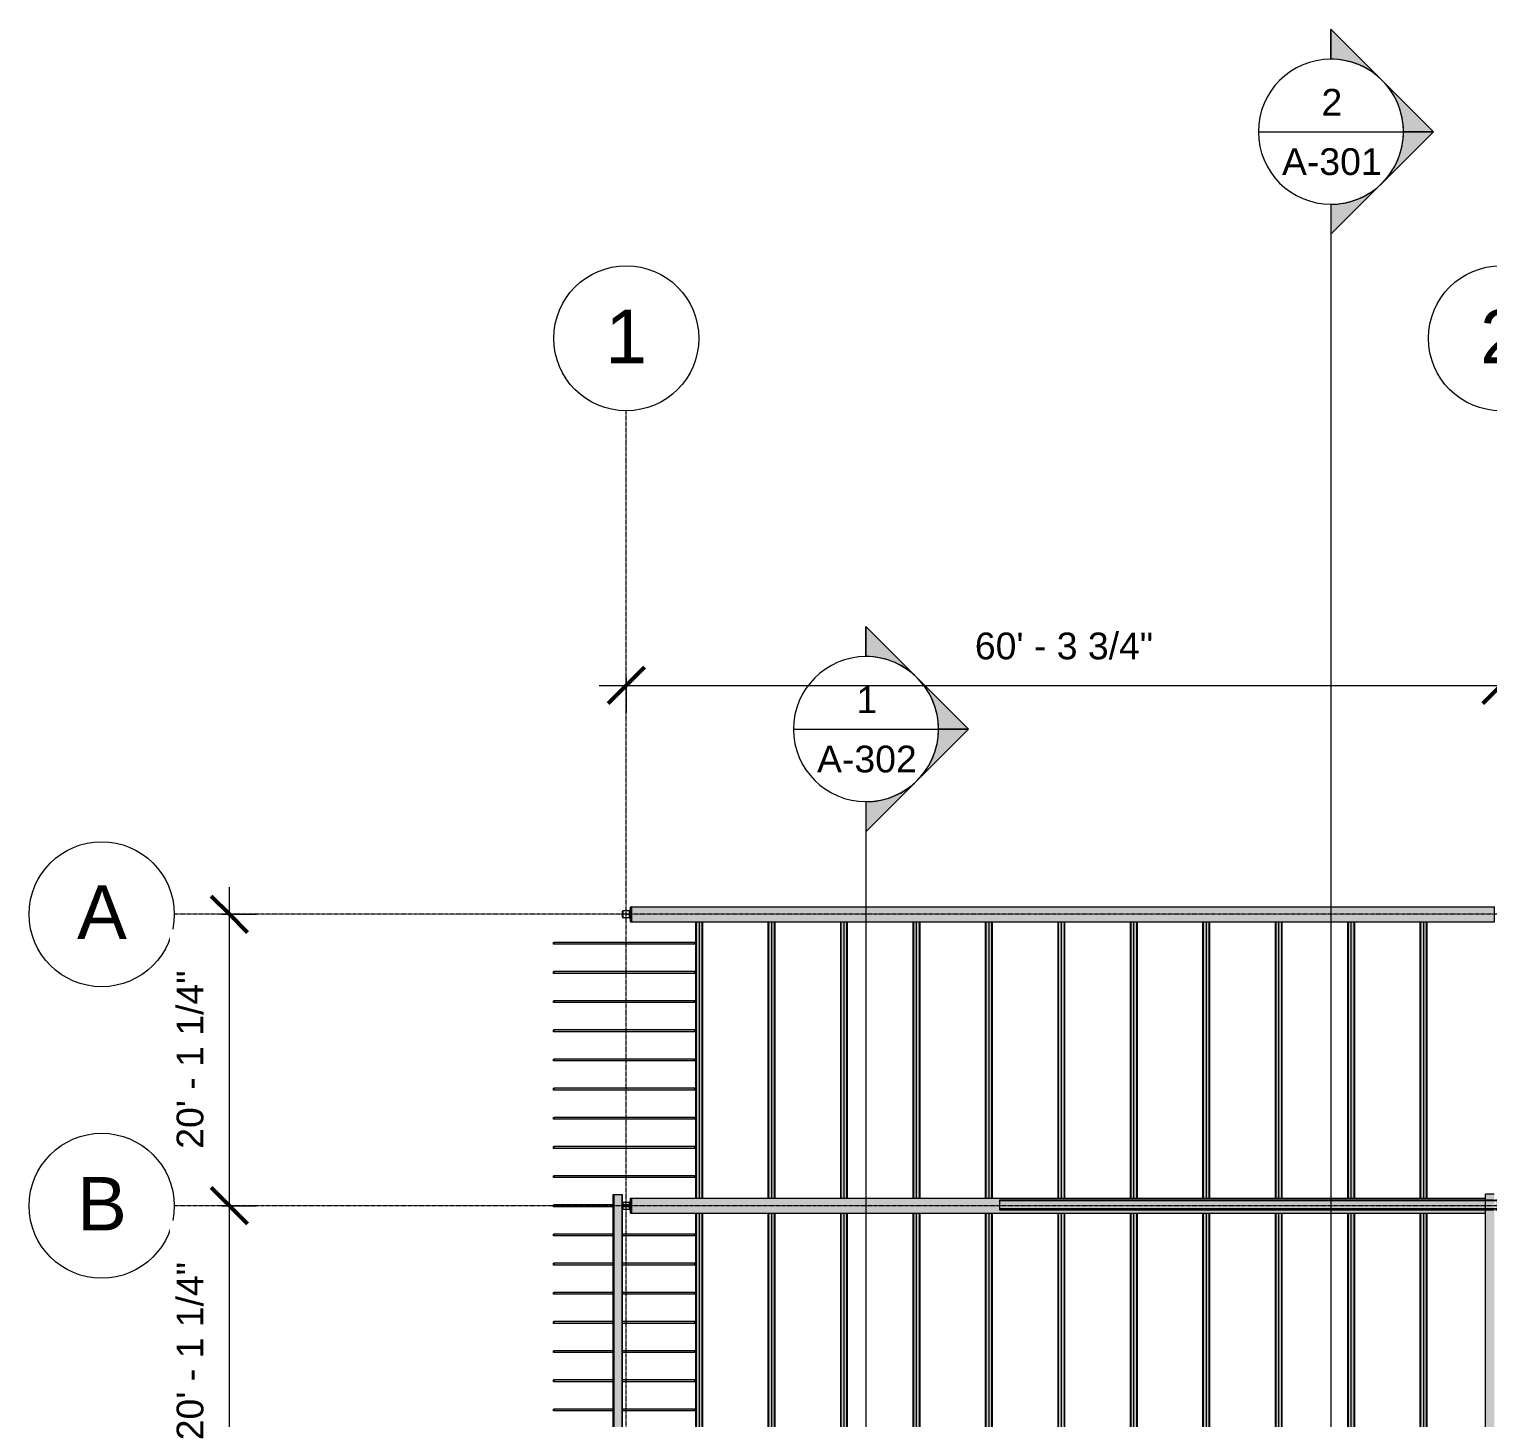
# Model space of a CAD drawing. Header units: inches. Extents: x 20139 to 37433, y -23296 to -20170.
# Drawn here: x 21579 to 22786, y -21319 to -20170 of the extents above; entities that cross this region are included whole.
import ezdxf

# ---------------------------------------------------------------- set-up
doc = ezdxf.new("R2010")
doc.units = ezdxf.units.IN
doc.header["$MEASUREMENT"] = 0
doc.linetypes.add('Grid Line 1_2_', pattern=[0.875, 0.5, -0.125, 0.125, -0.125])
for name, color, linetype, lineweight in [('A-ANNO-DIMS', 211, 'Continuous', 9), ('A-ANNO-DIMS-240', 211, 'Continuous', 9), ('G-ANNO-SYMB', 111, 'Continuous', 9), ('S-BEAM', 12, 'Continuous', 9), ('S-COLS', 52, 'Continuous', 9), ('S-GRID', 1, 'Continuous', 9), ('S-GRID-IDEN', 1, 'Continuous', 9)]:
    doc.layers.add(name, color=color, linetype=linetype, lineweight=lineweight)
doc.styles.add('Arial', font='arial.ttf', dxfattribs={"height": 44.258982})
doc.styles.add('Arial_1', font='arial.ttf', dxfattribs={"height": 22.129491})
doc.dimstyles.new('Linear_-_3_32__Arial', dxfattribs={"dimscale": 12, "dimtxt": 22.5, "dimasz": 2.5, "dimexe": 1.875, "dimexo": 1.25, "dimgap": 1.25, "dimtad": 1, "dimdec": 4, "dimrnd": 0.0625, "dimzin": 1, "dimdsep": 46, "dimlunit": 4, "dimtxsty": 'Arial_1', "dimblk1": 'OBLIQUE', "dimblk2": 'OBLIQUE', "dimsah": 1, "dimcen": 0.09, "dimdle": 1.875, "dimazin": 0, "dimtfac": 1, "dimtdec": 4, "dimtix": 1, "dimtmove": 0, "dimatfit": 3, "dimfxl": 1, "dimtvp": 1, "dimtfill": 1, "dimfrac": 2, "dimtolj": 1, "dimtzin": 0, "dimarcsym": 2})

# ---------------------------------------------------------------- blocks, each defined once
blk = doc.blocks.new('W-Wide Flange - W21X166-V15-Structural Framing')
at = {"layer": 'S-BEAM'}
for points in [[(22076.2, -21142.5), (22077, -21142.5), (22077, -21137.6), (22076.2, -21137.6), (22076.2, -21142.5)], [(22076.2, -21143.4), (22077, -21143.4), (22077, -21142.5), (22076.2, -21142.5), (22076.2, -21143.4)], [(22076.2, -21145.1), (22077, -21145.1), (22077, -21144.2), (22076.2, -21144.2), (22076.2, -21144.8)], [(22076.2, -21150), (22077, -21150), (22077, -21145.1), (22076.2, -21145.1), (22076.2, -21145.8)], [(22077.1, -21150), (22783.5, -21150), (22783.5, -21147.1), (22381.4, -21146.9), (22381.4, -21139.1), (22783.5, -21139.1), (22783.5, -21137.6), (22077.1, -21137.6), (22077.1, -21145.8)]]:
    blk.add_hatch(color=256, dxfattribs=at).paths.add_polyline_path(points, flags=0)
h = blk.add_hatch(color=256, dxfattribs=at)
h.paths.add_polyline_path([(22077, -21150), (22077.1, -21150), (22077, -21145.8)], flags=0)
h.paths.add_polyline_path([(22077, -21144.2), (22077, -21143.4), (22076.2, -21143.4), (22076.2, -21144.2)], flags=0)
for p, q in [((22076.1, -21150), (22076.1, -21137.6)), ((22076.1, -21137.6), (22076.2, -21137.6)), ((22076.2, -21137.6), (22076.2, -21142.5)), ((22076.2, -21137.6), (22077, -21137.6)), ((22076.2, -21143.4), (22077, -21143.4)), ((22077, -21144.2), (22076.2, -21144.2)), ((22076.2, -21145.1), (22076.2, -21150)), ((22077, -21137.6), (22077.1, -21137.6)), ((22077, -21142.5), (22077, -21137.6)), ((22077, -21150), (22077, -21145.1)), ((22077.1, -21137.6), (22077.1, -21150)), ((22077.1, -21137.6), (22783.5, -21137.6)), ((22076.2, -21150), (22076.1, -21150)), ((22076.2, -21150), (22077, -21150)), ((22077.1, -21150), (22077, -21150)), ((22077.1, -21150), (22783.5, -21150))]:
    blk.add_line(p, q, dxfattribs=at)
for centre, start_param, end_param in [((22076.2, -21142.5), 1.570796, 3.141593), ((22076.2, -21145.1), 0, 1.570796), ((22077, -21142.5), 3.141593, 4.712389), ((22077, -21145.1), 4.712389, 6.283185)]:
    blk.add_ellipse(centre, major_axis=(0, 0.89), ratio=0.041631, start_param=start_param, end_param=end_param, dxfattribs=at)
blk = doc.blocks.new('Girt_C - 8_D-803273-Structural Framing')
at = {"layer": 'S-BEAM'}
for points in [[(22061.6, -22786.2), (22062.2, -22786.2), (22062.2, -21134.6), (22061.6, -21134.6), (22061.6, -22782.3)], [(22062.3, -22786.2), (22069, -22786.2), (22069, -21134.6), (22062.3, -21134.6), (22062.3, -22782.3)], [(22069.1, -22786.2), (22069.6, -22786.2), (22069.6, -21134.6), (22069.1, -21134.6), (22069.1, -22782.3)]]:
    blk.add_hatch(color=256, dxfattribs=at).paths.add_polyline_path(points, flags=0)
for p, q in [((22062.2, -21134.6), (22061.6, -21134.6)), ((22061.6, -21134.6), (22061.6, -22786.2)), ((22062.3, -21134.6), (22062.2, -21134.6)), ((22062.2, -21134.6), (22062.2, -22786.2)), ((22069, -21134.6), (22062.3, -21134.6)), ((22062.3, -21134.6), (22062.3, -22786.2)), ((22069.1, -21134.6), (22069, -21134.6)), ((22069, -21134.6), (22069, -22786.2)), ((22069.6, -21134.6), (22069.1, -21134.6)), ((22069.1, -21134.6), (22069.1, -22786.2)), ((22069.6, -21141.3), (22069.6, -21134.6)), ((22069.6, -21382.5), (22069.6, -21146.3))]:
    blk.add_line(p, q, dxfattribs=at)
blk = doc.blocks.new('Girt_C - 8_D-560231-Structural Framing')
at = {"layer": 'S-BEAM'}
h = blk.add_hatch(color=256, dxfattribs=at)
h.paths.add_polyline_path([(22804.3, -21139.6), (22805.3, -21139.6), (22805.3, -21139.1), (22791.5, -21139.1), (22791, -21139.6)], flags=0)
h.paths.add_polyline_path([(22787, -21139.6), (22790.9, -21139.5), (22790.9, -21139.1), (22381.4, -21139.1), (22381.4, -21139.6), (22769.7, -21139.6)], flags=0)
h = blk.add_hatch(color=256, dxfattribs=at)
h.paths.add_polyline_path([(22805.3, -21146.4), (22805.3, -21139.7), (22791.5, -21139.7), (22791.5, -21139.8), (22792, -21139.8), (22792, -21143), (22792.2, -21143.5), (22792.6, -21143.7), (22800.1, -21143.7), (22800.6, -21143.5), (22800.8, -21143), (22800.8, -21139.8), (22801.3, -21139.8), (22801.3, -21146.4), (22804.3, -21146.4)], flags=0)
h.paths.add_polyline_path([(22389.5, -21146.4), (22790.9, -21146.4), (22790.9, -21139.7), (22381.4, -21139.7), (22381.4, -21146.4)], flags=0)
h.paths.add_polyline_path([(22792, -21146.4), (22800.8, -21146.4), (22800.8, -21144.6), (22800.6, -21144.1), (22800.1, -21143.9), (22792.6, -21143.9), (22792.2, -21144.1), (22792, -21144.6), (22792, -21145.8)], flags=0)
h = blk.add_hatch(color=256, dxfattribs=at)
h.paths.add_polyline_path([(22804.3, -21147.1), (22805.3, -21147.1), (22805.3, -21146.5), (22801.3, -21146.5), (22801.3, -21147.1)], flags=0)
h.paths.add_polyline_path([(22791, -21146.5), (22791.5, -21147.1), (22791.5, -21146.5)], flags=0)
h.paths.add_polyline_path([(22790.5, -21147.1), (22790.9, -21147.1), (22791, -21146.5), (22381.4, -21146.5), (22381.4, -21147.1), (22787, -21147.1)], flags=0)
h.paths.add_polyline_path([(22792, -21147.1), (22800.8, -21147.1), (22800.8, -21146.5), (22792, -21146.5)], flags=0)
blk.add_hatch(color=256, dxfattribs=at).paths.add_polyline_path([(22791.5, -21146.5), (22791.5, -21146.4), (22791, -21146.5)], flags=0)
for p, q in [((22381.4, -21139.1), (22381.4, -21139.6)), ((22790.9, -21139.1), (22381.4, -21139.1)), ((22381.4, -21139.6), (22381.4, -21139.7)), ((22805.3, -21139.6), (22381.4, -21139.6)), ((22381.4, -21139.7), (22381.4, -21146.4)), ((22791, -21139.7), (22381.4, -21139.7)), ((22805.3, -21139.7), (22791.1, -21139.7)), ((22805.3, -21139.1), (22791.5, -21139.1)), ((22805.3, -21139.6), (22805.3, -21139.1)), ((22805.3, -21139.7), (22805.3, -21139.6)), ((22805.3, -21146.4), (22805.3, -21139.7)), ((22381.4, -21146.4), (22381.4, -21146.5)), ((22791, -21146.4), (22381.4, -21146.4)), ((22381.4, -21146.5), (22381.4, -21147.1)), ((22791.5, -21146.5), (22381.4, -21146.5)), ((22381.4, -21147.1), (22790.9, -21147.1)), ((22791.5, -21146.4), (22791.1, -21146.4)), ((22800.8, -21146.4), (22792, -21146.4)), ((22800.8, -21146.5), (22792, -21146.5)), ((22792, -21147.1), (22800.8, -21147.1)), ((22805.3, -21146.4), (22801.3, -21146.4)), ((22805.3, -21146.5), (22801.3, -21146.5)), ((22801.3, -21147.1), (22805.3, -21147.1)), ((22805.3, -21146.5), (22805.3, -21146.4)), ((22805.3, -21147.1), (22805.3, -21146.5))]:
    blk.add_line(p, q, dxfattribs=at)
blk = doc.blocks.new('Girt_Z - 8_D-790497-Structural Framing')
at = {"layer": 'S-BEAM'}
h = blk.add_hatch(color=256, dxfattribs=at)
h.paths.add_polyline_path([(22783.6, -22364.1), (22783.7, -22364.1), (22783.6, -22249.1), (22783.5, -22249.1), (22783.6, -22364.1)], flags=0)
h.paths.add_polyline_path([(22783.6, -21389.5), (22783.7, -21389.5), (22783.6, -21147.1), (22783.5, -21147.1), (22783.5, -21389.5)], flags=0)
h.paths.add_polyline_path([(22783.6, -21139.1), (22783.7, -21139.1), (22783.6, -21134.3), (22783.5, -21134.3), (22783.5, -21139.1)], flags=0)
h = blk.add_hatch(color=256, dxfattribs=at)
h.paths.add_polyline_path([(22787, -22364.1), (22790.9, -22364.1), (22790.9, -22249.1), (22783.7, -22249.1), (22783.7, -22364.1)], flags=0)
h.paths.add_polyline_path([(22784.2, -21389.5), (22790.9, -21389.5), (22790.9, -21147.1), (22783.7, -21147.1), (22783.7, -21389.5)], flags=0)
h.paths.add_polyline_path([(22783.7, -21146.4), (22790.9, -21146.4), (22790.9, -21139.7), (22783.7, -21139.7)], flags=0)
h.paths.add_polyline_path([(22783.7, -21139.1), (22790.9, -21139.1), (22790.9, -21134.3), (22783.7, -21134.3), (22783.7, -21136.1)], flags=0)
for p, q in [((22783.5, -21139.1), (22783.5, -21134.3)), ((22783.7, -21134.3), (22783.5, -21134.3)), ((22783.5, -21146.4), (22783.5, -21139.7)), ((22790.9, -21134.3), (22783.7, -21134.3)), ((22783.5, -21389.5), (22783.5, -21147.1))]:
    blk.add_line(p, q, dxfattribs=at)
blk = doc.blocks.new('W-Wide Flange - W21X166-V35-Structural Framing')
at = {"layer": 'S-BEAM'}
h = blk.add_hatch(color=256, dxfattribs=at)
h.paths.add_polyline_path([(22076.1, -20908.8), (22076.2, -20908.8), (22076.1, -20903.7)], flags=0)
h.paths.add_polyline_path([(22077, -20908.8), (22077.1, -20908.8), (22077, -20903.8)], flags=0)
h.paths.add_polyline_path([(22076.2, -20902.9), (22077, -20902.9), (22077, -20902.2), (22076.2, -20902.2)], flags=0)
for points in [[(22076.2, -20901.3), (22077, -20901.3), (22077, -20896.4), (22076.2, -20896.4), (22076.2, -20901.3)], [(22076.2, -20902.2), (22077, -20902.1), (22077, -20901.3), (22076.2, -20901.3), (22076.2, -20902.1)], [(22076.2, -20908.8), (22077, -20908.8), (22077, -20903.8), (22076.2, -20903.8)], [(22791, -20908.8), (22791, -20896.4), (22077.1, -20896.4), (22077.1, -20908.8), (22769.7, -20908.8)]]:
    blk.add_hatch(color=256, dxfattribs=at).paths.add_polyline_path(points, flags=0)
h = blk.add_hatch(color=256, dxfattribs=at)
h.paths.add_polyline_path([(22077, -20903.4), (22077, -20902.9), (22076.2, -20903), (22076.2, -20903.4)], flags=0)
h.paths.add_polyline_path([(22076.2, -20903.8), (22077, -20903.8), (22077, -20903.4), (22076.2, -20903.4), (22076.2, -20903.7)], flags=0)
for p, q in [((22076.1, -20908.8), (22076.1, -20896.4)), ((22076.1, -20896.4), (22076.2, -20896.4)), ((22076.2, -20896.4), (22076.2, -20901.3)), ((22076.2, -20896.4), (22077, -20896.4)), ((22076.2, -20902.2), (22077, -20902.2)), ((22077, -20902.9), (22076.2, -20902.9)), ((22076.2, -20903.8), (22076.2, -20908.8)), ((22077, -20896.4), (22077.1, -20896.4)), ((22077, -20901.3), (22077, -20896.4)), ((22077, -20908.8), (22077, -20903.8)), ((22077.1, -20896.4), (22077.1, -20908.8)), ((22077.1, -20896.4), (22791, -20896.4)), ((22791, -20908.8), (22791, -20896.4)), ((22076.2, -20908.8), (22076.1, -20908.8)), ((22076.2, -20908.8), (22077, -20908.8)), ((22077.1, -20908.8), (22077, -20908.8)), ((22077.1, -20908.8), (22791, -20908.8))]:
    blk.add_line(p, q, dxfattribs=at)
for centre, start_param, end_param in [((22076.2, -20901.3), 1.570796, 3.141593), ((22076.2, -20903.8), 0, 1.570796), ((22077, -20901.3), 3.141593, 4.712389), ((22077, -20903.8), 4.974188, 6.283185), ((22077, -20903.8), 4.712389, 4.874562)]:
    blk.add_ellipse(centre, major_axis=(0, 0.89), ratio=0.041631, start_param=start_param, end_param=end_param, dxfattribs=at)
blk = doc.blocks.new('Dimension Lumber - 2x8-834901-Structural Framing')
at = {"layer": 'S-BEAM'}
blk.add_hatch(color=256, dxfattribs=at).paths.add_polyline_path([(22012.6, -22519.7), (22012.6, -22518.2), (22012.3, -22518.2), (22012.3, -22519.7)], flags=0)
h = blk.add_hatch(color=256, dxfattribs=at)
h.paths.add_polyline_path([(22078.5, -22519.7), (22129.5, -22519.7), (22129.5, -22518.2), (22069.6, -22518.2), (22069.6, -22519.7)], flags=0)
h.paths.add_polyline_path([(22012.6, -22519.7), (22061.6, -22519.7), (22061.6, -22518.2), (22012.6, -22518.2)], flags=0)
for p, q in [((22012.3, -22519.7), (22012.3, -22518.2)), ((22012.3, -22518.2), (22012.6, -22518.2)), ((22012.6, -22519.7), (22012.3, -22519.7)), ((22012.6, -22518.2), (22012.6, -22519.7)), ((22061.6, -22518.2), (22012.6, -22518.2)), ((22061.6, -22519.7), (22012.6, -22519.7)), ((22129.5, -22518.2), (22069.6, -22518.2)), ((22129.5, -22519.7), (22069.6, -22519.7)), ((22129.5, -22519.7), (22129.5, -22518.2))]:
    blk.add_line(p, q, dxfattribs=at)
blk = doc.blocks.new('Dimension Lumber - 2x8-V34-Structural Framing')
at = {"layer": 'S-BEAM'}
blk.add_hatch(color=256, dxfattribs=at).paths.add_polyline_path([(22012.6, -22350.8), (22012.6, -22349.3), (22012.3, -22349.3), (22012.3, -22350.8)], flags=0)
h = blk.add_hatch(color=256, dxfattribs=at)
h.paths.add_polyline_path([(22069.9, -22350.8), (22075.4, -22350.8), (22075.4, -22349.3), (22069.9, -22349.3), (22069.9, -22350.7)], flags=0)
h.paths.add_polyline_path([(22012.6, -22350.8), (22061.6, -22350.8), (22061.6, -22349.3), (22012.6, -22349.3)], flags=0)
h.paths.add_polyline_path([(22076.1, -22350.8), (22076.1, -22349.3), (22075.6, -22349.3), (22075.6, -22350.8)], flags=0)
for p, q in [((22012.3, -22350.8), (22012.3, -22349.3)), ((22012.3, -22349.3), (22012.6, -22349.3)), ((22012.6, -22350.8), (22012.3, -22350.8)), ((22012.6, -22349.3), (22012.6, -22350.8)), ((22061.6, -22349.3), (22012.6, -22349.3)), ((22061.6, -22350.8), (22012.6, -22350.8)), ((22075.4, -22349.3), (22069.9, -22349.3)), ((22075.4, -22350.8), (22069.9, -22350.8)), ((22076.1, -22349.3), (22075.6, -22349.3)), ((22076.1, -22350.8), (22075.6, -22350.8))]:
    blk.add_line(p, q, dxfattribs=at)
blk = doc.blocks.new('Dimension Lumber - 2x8-V36-Structural Framing')
at = {"layer": 'S-BEAM'}
for points in [[(22012.6, -21120.4), (22012.6, -21118.9), (22012.3, -21118.9), (22012.3, -21120.4)], [(22012.6, -21120.4), (22129.5, -21120.4), (22129.5, -21118.9), (22012.6, -21118.9)]]:
    blk.add_hatch(color=256, dxfattribs=at).paths.add_polyline_path(points, flags=0)
for p, q in [((22012.3, -21120.4), (22012.3, -21118.9)), ((22012.3, -21118.9), (22012.6, -21118.9)), ((22012.6, -21120.4), (22012.3, -21120.4)), ((22012.6, -21118.9), (22012.6, -21120.4)), ((22129.5, -21118.9), (22012.6, -21118.9)), ((22129.5, -21120.4), (22012.6, -21120.4)), ((22129.5, -21120.4), (22129.5, -21118.9))]:
    blk.add_line(p, q, dxfattribs=at)
blk = doc.blocks.new('Girt_Z - 8_D-834020-Structural Framing')
at = {"layer": 'S-BEAM'}
h = blk.add_hatch(color=256, dxfattribs=at)
h.paths.add_polyline_path([(22729.4, -22778.1), (22729.9, -22778.1), (22729.9, -22549.3), (22729.4, -22549.3), (22729.4, -22762.9)], flags=0)
h.paths.add_polyline_path([(22729.4, -22536.9), (22729.9, -22536.9), (22729.9, -22356.3), (22729.4, -22356.3), (22729.4, -22491.8)], flags=0)
h.paths.add_polyline_path([(22729.9, -22343.9), (22729.9, -22114.6), (22729.4, -22114.6), (22729.4, -22343.9)], flags=0)
h.paths.add_polyline_path([(22729.9, -22102.2), (22729.9, -21873.8), (22729.4, -21873.8), (22729.4, -22102.2)], flags=0)
h.paths.add_polyline_path([(22729.4, -21861.4), (22729.9, -21861.4), (22729.9, -21632.5), (22729.4, -21632.5), (22729.4, -21794.6)], flags=0)
h.paths.add_polyline_path([(22729.4, -21620.1), (22729.9, -21620.1), (22729.9, -21391.3), (22729.4, -21391.3), (22729.4, -21562.1)], flags=0)
h.paths.add_polyline_path([(22729.4, -21378.9), (22729.9, -21378.9), (22729.9, -21150), (22729.4, -21150), (22729.4, -21329.7)], flags=0)
h.paths.add_polyline_path([(22729.4, -21137.6), (22729.9, -21137.6), (22729.9, -20908.8), (22729.4, -20908.8), (22729.4, -21136.1)], flags=0)
h = blk.add_hatch(color=256, dxfattribs=at)
h.paths.add_polyline_path([(22729.9, -22778.1), (22732.3, -22778.1), (22732.3, -22549.3), (22729.9, -22549.3), (22729.9, -22762.9)], flags=0)
h.paths.add_polyline_path([(22729.9, -22536.9), (22732.3, -22536.9), (22732.3, -22356.3), (22729.9, -22356.3), (22729.9, -22491.8)], flags=0)
h.paths.add_polyline_path([(22732.3, -22343.9), (22732.3, -22114.6), (22729.9, -22114.6), (22729.9, -22343.9)], flags=0)
h.paths.add_polyline_path([(22732.3, -22102.2), (22732.3, -21873.8), (22729.9, -21873.8), (22729.9, -22102.2)], flags=0)
h.paths.add_polyline_path([(22729.9, -21861.4), (22732.3, -21861.4), (22732.3, -21632.5), (22729.9, -21632.5), (22729.9, -21794.6)], flags=0)
h.paths.add_polyline_path([(22729.9, -21620.1), (22732.3, -21620.1), (22732.3, -21391.3), (22729.9, -21391.3), (22729.9, -21562.1)], flags=0)
h.paths.add_polyline_path([(22729.9, -21378.9), (22732.3, -21378.9), (22732.3, -21150), (22729.9, -21150), (22729.9, -21329.7)], flags=0)
h.paths.add_polyline_path([(22729.9, -21137.6), (22732.3, -21137.6), (22732.3, -20908.8), (22729.9, -20908.8), (22729.9, -21136.1)], flags=0)
h = blk.add_hatch(color=256, dxfattribs=at)
h.paths.add_polyline_path([(22732.3, -22778.1), (22732.5, -22778.1), (22732.4, -22549.3), (22732.3, -22549.3), (22732.3, -22762.9)], flags=0)
h.paths.add_polyline_path([(22732.5, -22536.9), (22732.5, -22536.9), (22732.4, -22356.3), (22732.3, -22356.3), (22732.4, -22536.9)], flags=0)
h.paths.add_polyline_path([(22732.4, -22343.9), (22732.5, -22343.9), (22732.4, -22114.6), (22732.3, -22114.6), (22732.4, -22343.9)], flags=0)
h.paths.add_polyline_path([(22732.3, -22102.2), (22732.5, -22102.2), (22732.4, -21873.8), (22732.3, -21873.8), (22732.3, -21949.5)], flags=0)
h.paths.add_polyline_path([(22732.4, -21861.4), (22732.5, -21861.4), (22732.4, -21632.5), (22732.3, -21632.5), (22732.4, -21861.4)], flags=0)
h.paths.add_polyline_path([(22732.4, -21620.1), (22732.5, -21620.1), (22732.4, -21391.3), (22732.3, -21391.3), (22732.4, -21620.1)], flags=0)
h.paths.add_polyline_path([(22732.5, -21378.9), (22732.5, -21378.9), (22732.4, -21150), (22732.3, -21150), (22732.4, -21378.9)], flags=0)
h.paths.add_polyline_path([(22732.3, -21137.6), (22732.5, -21137.6), (22732.4, -20908.8), (22732.3, -20908.8), (22732.3, -21136.1)], flags=0)
h = blk.add_hatch(color=256, dxfattribs=at)
h.paths.add_polyline_path([(22734.6, -22778.1), (22734.6, -22549.3), (22732.5, -22549.3), (22732.5, -22778.1)], flags=0)
h.paths.add_polyline_path([(22734.6, -22536.9), (22734.6, -22356.3), (22732.5, -22356.3), (22732.5, -22536.9)], flags=0)
h.paths.add_polyline_path([(22732.5, -22343.9), (22734.6, -22343.9), (22734.6, -22114.6), (22732.5, -22114.6), (22732.5, -22336.8)], flags=0)
h.paths.add_polyline_path([(22732.5, -22102.2), (22734.6, -22102.2), (22734.6, -21873.8), (22732.5, -21873.8), (22732.5, -21949.5)], flags=0)
h.paths.add_polyline_path([(22734.6, -21861.4), (22734.6, -21632.5), (22732.5, -21632.5), (22732.5, -21861.4)], flags=0)
h.paths.add_polyline_path([(22734.6, -21620.1), (22734.6, -21391.3), (22732.5, -21391.3), (22732.5, -21620.1)], flags=0)
h.paths.add_polyline_path([(22734.6, -21378.9), (22734.6, -21150), (22732.5, -21150), (22732.5, -21378.9)], flags=0)
h.paths.add_polyline_path([(22734.6, -21137.6), (22734.6, -20908.8), (22732.5, -20908.8), (22732.5, -21137.6)], flags=0)
h = blk.add_hatch(color=256, dxfattribs=at)
h.paths.add_polyline_path([(22734.6, -22778.1), (22735, -22778.1), (22735, -22549.3), (22734.6, -22549.3), (22734.6, -22762.9)], flags=0)
h.paths.add_polyline_path([(22734.6, -22536.9), (22735, -22536.9), (22735, -22356.3), (22734.6, -22356.3), (22734.6, -22491.8)], flags=0)
h.paths.add_polyline_path([(22735, -22343.9), (22735, -22114.6), (22734.6, -22114.6), (22734.6, -22343.9)], flags=0)
h.paths.add_polyline_path([(22735, -22102.2), (22735, -21873.8), (22734.6, -21873.8), (22734.6, -22102.2)], flags=0)
h.paths.add_polyline_path([(22734.6, -21861.4), (22735, -21861.4), (22735, -21632.5), (22734.6, -21632.5), (22734.6, -21794.6)], flags=0)
h.paths.add_polyline_path([(22734.6, -21620.1), (22735, -21620.1), (22735, -21391.3), (22734.6, -21391.3), (22734.6, -21562.1)], flags=0)
h.paths.add_polyline_path([(22734.6, -21378.9), (22735, -21378.9), (22735, -21150), (22734.6, -21150), (22734.6, -21329.7)], flags=0)
h.paths.add_polyline_path([(22734.6, -21137.6), (22735, -21137.6), (22735, -20908.8), (22734.6, -20908.8), (22734.6, -21136.1)], flags=0)
h = blk.add_hatch(color=256, dxfattribs=at)
h.paths.add_polyline_path([(22735, -22778.1), (22735.1, -22778.1), (22735, -22762.9)], flags=0)
h.paths.add_polyline_path([(22735, -22536.9), (22735.1, -22536.9), (22735, -22491.8)], flags=0)
h.paths.add_polyline_path([(22735, -21861.4), (22735.1, -21861.4), (22735, -21794.6)], flags=0)
h.paths.add_polyline_path([(22735, -21620.1), (22735.1, -21620.1), (22735, -21562.1)], flags=0)
h.paths.add_polyline_path([(22735, -21378.9), (22735.1, -21378.9), (22735, -21329.7)], flags=0)
h.paths.add_polyline_path([(22735, -21137.6), (22735.1, -21137.6), (22735, -21136.1)], flags=0)
for p, q in [((22729.4, -20908.8), (22729.4, -21137.6)), ((22729.9, -20908.8), (22729.9, -21137.6)), ((22732.5, -21137.6), (22732.5, -20908.8)), ((22734.6, -20908.8), (22734.6, -21137.6)), ((22735, -20908.8), (22735, -21137.6)), ((22735.1, -20908.8), (22735.1, -21137.6)), ((22729.4, -21150), (22729.4, -21378.9)), ((22729.9, -21150), (22729.9, -21378.9)), ((22732.5, -21378.9), (22732.5, -21150)), ((22734.6, -21150), (22734.6, -21378.9)), ((22735, -21150), (22735, -21378.9)), ((22735.1, -21150), (22735.1, -21378.9))]:
    blk.add_line(p, q, dxfattribs=at)
blk = doc.blocks.new('Girt_Z - 8_D-834902-Structural Framing')
at = {"layer": 'S-BEAM'}
h = blk.add_hatch(color=256, dxfattribs=at)
h.paths.add_polyline_path([(22130, -22536.9), (22130.5, -22536.9), (22130.5, -22356.3), (22130, -22356.3), (22130, -22530.5)], flags=0)
h.paths.add_polyline_path([(22130.5, -22343.9), (22130.5, -22114.6), (22130, -22114.6), (22130, -22343.9), (22130.3, -22343.9)], flags=0)
h.paths.add_polyline_path([(22130.5, -22102.2), (22130.5, -21873.8), (22130, -21873.8), (22130, -22102.2)], flags=0)
h.paths.add_polyline_path([(22130, -21861.4), (22130.5, -21861.4), (22130.5, -21632.5), (22130, -21632.5), (22130, -21833.3)], flags=0)
h.paths.add_polyline_path([(22130, -21620.1), (22130.5, -21620.1), (22130.5, -21391.3), (22130, -21391.3), (22130, -21562.1)], flags=0)
h.paths.add_polyline_path([(22130.5, -21378.9), (22130.5, -21150), (22130, -21150), (22130, -21378.9)], flags=0)
h.paths.add_polyline_path([(22130, -21137.6), (22130.5, -21137.6), (22130.5, -20908.8), (22130, -20908.8), (22130, -21097.3)], flags=0)
h = blk.add_hatch(color=256, dxfattribs=at)
h.paths.add_polyline_path([(22130.5, -22536.9), (22132.8, -22536.9), (22132.8, -22356.3), (22130.5, -22356.3), (22130.5, -22530.5)], flags=0)
h.paths.add_polyline_path([(22130.5, -22343.9), (22132.8, -22343.9), (22132.8, -22114.6), (22130.5, -22114.6), (22130.5, -22336.8)], flags=0)
h.paths.add_polyline_path([(22132.8, -22102.2), (22132.8, -21873.8), (22130.5, -21873.8), (22130.5, -22102.2)], flags=0)
h.paths.add_polyline_path([(22130.5, -21861.4), (22132.8, -21861.4), (22132.8, -21632.5), (22130.5, -21632.5), (22130.5, -21833.3)], flags=0)
h.paths.add_polyline_path([(22130.5, -21620.1), (22132.8, -21620.1), (22132.8, -21391.3), (22130.5, -21391.3), (22130.5, -21562.1)], flags=0)
h.paths.add_polyline_path([(22132.8, -21378.9), (22132.8, -21150), (22130.5, -21150), (22130.5, -21378.9)], flags=0)
h.paths.add_polyline_path([(22130.5, -21137.6), (22132.8, -21137.6), (22132.8, -20908.8), (22130.5, -20908.8), (22130.5, -21097.3)], flags=0)
h = blk.add_hatch(color=256, dxfattribs=at)
h.paths.add_polyline_path([(22132.8, -22536.9), (22133, -22536.9), (22132.9, -22356.3), (22132.8, -22356.3), (22132.8, -22530.5)], flags=0)
h.paths.add_polyline_path([(22132.8, -22343.9), (22133, -22343.9), (22132.9, -22114.6), (22132.8, -22114.6), (22132.8, -22343.9)], flags=0)
h.paths.add_polyline_path([(22132.9, -22102.2), (22133, -22102.2), (22132.9, -21873.8), (22132.8, -21873.8), (22132.8, -22102.2)], flags=0)
h.paths.add_polyline_path([(22132.8, -21861.4), (22133, -21861.4), (22132.9, -21632.5), (22132.8, -21632.5), (22132.8, -21833.3)], flags=0)
h.paths.add_polyline_path([(22132.9, -21620.1), (22133, -21620.1), (22132.9, -21391.3), (22132.8, -21391.3), (22132.8, -21620.1)], flags=0)
h.paths.add_polyline_path([(22133, -21378.9), (22133, -21378.9), (22132.9, -21150), (22132.8, -21150), (22132.9, -21378.9), (22133, -21378.9)], flags=0)
h.paths.add_polyline_path([(22132.9, -21137.6), (22133, -21137.6), (22132.9, -20908.8), (22132.8, -20908.8), (22132.9, -21137.6)], flags=0)
h = blk.add_hatch(color=256, dxfattribs=at)
h.paths.add_polyline_path([(22135.1, -22536.9), (22135.1, -22356.3), (22133, -22356.3), (22133, -22536.9)], flags=0)
h.paths.add_polyline_path([(22135.1, -22343.9), (22135.1, -22114.6), (22133, -22114.6), (22133, -22343.9)], flags=0)
h.paths.add_polyline_path([(22133, -22102.2), (22135.1, -22102.2), (22135.1, -21873.8), (22133, -21873.8), (22133, -21949.5)], flags=0)
h.paths.add_polyline_path([(22135.1, -21861.4), (22135.1, -21632.5), (22133, -21632.5), (22133, -21861.4)], flags=0)
h.paths.add_polyline_path([(22135.1, -21620.1), (22135.1, -21391.3), (22133, -21391.3), (22133, -21620.1)], flags=0)
h.paths.add_polyline_path([(22133, -21378.9), (22135.1, -21378.9), (22135.1, -21150), (22133, -21150), (22133, -21329.7)], flags=0)
h.paths.add_polyline_path([(22135.1, -21137.6), (22135.1, -20908.8), (22133, -20908.8), (22133, -21137.6)], flags=0)
h = blk.add_hatch(color=256, dxfattribs=at)
h.paths.add_polyline_path([(22135.1, -22536.9), (22135.6, -22536.9), (22135.6, -22356.3), (22135.1, -22356.3), (22135.1, -22530.5)], flags=0)
h.paths.add_polyline_path([(22135.1, -22343.9), (22135.6, -22343.9), (22135.6, -22114.6), (22135.1, -22114.6), (22135.1, -22336.8)], flags=0)
h.paths.add_polyline_path([(22135.6, -22102.2), (22135.6, -21873.8), (22135.1, -21873.8), (22135.1, -22102.2)], flags=0)
h.paths.add_polyline_path([(22135.1, -21861.4), (22135.6, -21861.4), (22135.6, -21632.5), (22135.1, -21632.5), (22135.1, -21833.3)], flags=0)
h.paths.add_polyline_path([(22135.1, -21620.1), (22135.6, -21620.1), (22135.6, -21391.3), (22135.1, -21391.3), (22135.1, -21562.1)], flags=0)
h.paths.add_polyline_path([(22135.6, -21378.9), (22135.6, -21150), (22135.1, -21150), (22135.1, -21378.9)], flags=0)
h.paths.add_polyline_path([(22135.1, -21137.6), (22135.6, -21137.6), (22135.6, -20908.8), (22135.1, -20908.8), (22135.1, -21097.3)], flags=0)
h = blk.add_hatch(color=256, dxfattribs=at)
h.paths.add_polyline_path([(22135.6, -22536.9), (22135.6, -22536.9), (22135.6, -22530.5)], flags=0)
h.paths.add_polyline_path([(22135.6, -22343.9), (22135.6, -22343.9), (22135.6, -22336.8)], flags=0)
h.paths.add_polyline_path([(22135.6, -21861.4), (22135.6, -21861.4), (22135.6, -21833.3)], flags=0)
h.paths.add_polyline_path([(22135.6, -21620.1), (22135.6, -21620.1), (22135.6, -21562.1)], flags=0)
h.paths.add_polyline_path([(22135.6, -21137.6), (22135.6, -21137.6), (22135.6, -21097.3)], flags=0)
for p, q in [((22130, -20908.8), (22130, -21137.6)), ((22130.5, -20908.8), (22130.5, -21137.6)), ((22133, -20908.8), (22133, -21137.6)), ((22135.1, -20908.8), (22135.1, -21137.6)), ((22135.6, -20908.8), (22135.6, -21137.6)), ((22135.6, -20908.8), (22135.6, -21137.6)), ((22130, -21150), (22130, -21378.9)), ((22130.5, -21150), (22130.5, -21378.9)), ((22133, -21150), (22133, -21378.9)), ((22135.1, -21150), (22135.1, -21378.9)), ((22135.6, -21150), (22135.6, -21378.9)), ((22135.6, -21150), (22135.6, -21378.9))]:
    blk.add_line(p, q, dxfattribs=at)
blk = doc.blocks.new('Grid - Grid Head - Circle-14747-Structural Framing')
at = {"layer": 'S-GRID-IDEN'}
blk.add_circle((0, 0), 0.25, dxfattribs=at)
blk = doc.blocks.new('Section - Section Head - Filled-1526-Structural Framing')
at = {"layer": 'G-ANNO-SYMB'}
h = blk.add_hatch(color=256, dxfattribs=at)
edge = h.paths.add_edge_path(flags=0)
edge.add_line((-0.4268, 0.1768), (-0.25, 0.3536))
edge.add_line((-0.25, 0.3536), (-0.25, 0.25))
edge.add_arc((-0.25, 0), 0.25, 90, 135)
h = blk.add_hatch(color=256, dxfattribs=at)
edge = h.paths.add_edge_path(flags=0)
edge.add_arc((-0.25, 0), 0.25, 45, 90)
edge.add_line((-0.25, 0.25), (-0.25, 0.3536))
edge.add_line((-0.25, 0.3536), (-0.0732, 0.1768))
h = blk.add_hatch(color=256, dxfattribs=at)
edge = h.paths.add_edge_path(flags=0)
edge.add_arc((-0.25, 0), 0.2503, 137.9216, 180)
edge.add_line((-0.5003, 0), (-0.6036, 0))
edge.add_line((-0.6036, 0), (-0.4358, 0.1678))
h = blk.add_hatch(color=256, dxfattribs=at)
edge = h.paths.add_edge_path(flags=0)
edge.add_line((-0.0642, 0.1678), (0.1036, 0))
edge.add_line((0.1036, 0), (0.0003, 0))
edge.add_arc((-0.25, 0), 0.2503, 0, 42.0784)
for p, q in [((-0.25, 0.3536), (-0.6036, 0)), ((-0.25, 0.3536), (-0.4268, 0.1768)), ((-0.25, 0.3536), (0.1036, 0)), ((-0.25, 0.25), (-0.25, 0.3536)), ((-0.0732, 0.1768), (-0.25, 0.3536)), ((-0.25, 0.3536), (-0.25, 0.25)), ((-0.4358, 0.1678), (-0.6036, 0)), ((0.1036, 0), (-0.0642, 0.1678)), ((-0.6036, 0), (-0.5003, 0)), ((0.0003, 0), (0.1036, 0)), ((-0.5, 0), (-0.6036, 0)), ((0, 0), (0.1036, 0))]:
    blk.add_line(p, q, dxfattribs=at)
for radius, start, end in [(0.25, 360, 180), (0.25, 90, 135), (0.25, 45, 90), (0.2503, 137.9216, 180), (0.2503, 0, 42.0784), (0.25, 180, 360)]:
    blk.add_arc((-0.25, 0), radius, start, end, dxfattribs=at)
blk = doc.blocks.new('DIMBLOCK7-Structural Framing')
at = {"layer": 'A-ANNO-DIMS-240', "lineweight": 50}
for p, q in [((21744.3, -21143.8), (21729.3, -21128.8)), ((21744.3, -21143.8), (21759.3, -21158.8)), ((21744.3, -21385.1), (21729.3, -21370.1)), ((21744.3, -21385.1), (21759.3, -21400.1))]:
    blk.add_line(p, q, dxfattribs=at)
at = {"layer": 'A-ANNO-DIMS-240'}
for p, q in [((21738.1, -21143.8), (21766.8, -21143.8)), ((21744.3, -21143.8), (21738.1, -21143.8)), ((21744.3, -21385.1), (21744.3, -21143.8)), ((21738.1, -21385.1), (21766.8, -21385.1)), ((21744.3, -21385.1), (21738.1, -21385.1))]:
    blk.add_line(p, q, dxfattribs=at)
at = {"layer": 'A-ANNO-DIMS-240', "color": 0, "insert": (21700.6, -21337.8), "char_height": 22.129, "width": 176.123, "attachment_point": 1, "rotation": 90, "line_spacing_factor": 0.938532, "style": 'Arial_1', "bg_fill": 3, "box_fill_scale": 1.25, "bg_fill_color": 0, "bg_fill_transparency": 0}
blk.add_mtext('20\' - 1 1/4"', dxfattribs=at)
blk = doc.blocks.new('_Oblique')
at = {"color": 0, "linetype": 'ByBlock', "lineweight": -2}
blk.add_line((-0.5, -0.5), (0.5, 0.5), dxfattribs=at)
blk = doc.blocks.new('DIMBLOCK8-Structural Framing')
at = {"layer": 'A-ANNO-DIMS-240'}
for p, q in [((21744.3, -21143.8), (21744.3, -20880.1)), ((21738.1, -20902.6), (21766.8, -20902.6)), ((21744.3, -20902.6), (21738.1, -20902.6)), ((21738.1, -21143.8), (21766.8, -21143.8)), ((21744.3, -21143.8), (21738.1, -21143.8))]:
    blk.add_line(p, q, dxfattribs=at)
at = {"layer": 'A-ANNO-DIMS-240', "lineweight": 50}
for p, q in [((21744.3, -20902.6), (21729.3, -20887.6)), ((21744.3, -20902.6), (21759.3, -20917.6)), ((21744.3, -21143.8), (21729.3, -21128.8)), ((21744.3, -21143.8), (21759.3, -21158.8))]:
    blk.add_line(p, q, dxfattribs=at)
at = {"layer": 'A-ANNO-DIMS-240', "color": 0, "insert": (21700.6, -21096.6), "char_height": 22.129, "width": 176.123, "attachment_point": 1, "rotation": 90, "line_spacing_factor": 0.938532, "style": 'Arial_1', "bg_fill": 3, "box_fill_scale": 1.25, "bg_fill_color": 0, "bg_fill_transparency": 0}
blk.add_mtext('20\' - 1 1/4"', dxfattribs=at)
blk = doc.blocks.new('DIMBLOCK9-Structural Framing')
at = {"layer": 'A-ANNO-DIMS-240', "lineweight": 50}
for p, q in [((22072.6, -20713.2), (22087.6, -20698.2)), ((22796.4, -20713.2), (22811.4, -20698.2)), ((22072.6, -20713.2), (22057.6, -20728.2)), ((22796.4, -20713.2), (22781.4, -20728.2))]:
    blk.add_line(p, q, dxfattribs=at)
at = {"layer": 'A-ANNO-DIMS-240'}
for p, q in [((22072.6, -20707), (22072.6, -20735.7)), ((22072.6, -20713.2), (22072.6, -20707)), ((22796.4, -20707), (22796.4, -20735.7)), ((22796.4, -20713.2), (22796.4, -20707)), ((22050.1, -20713.2), (22796.4, -20713.2))]:
    blk.add_line(p, q, dxfattribs=at)
at = {"layer": 'A-ANNO-DIMS-240', "color": 0, "insert": (22361.1, -20669.5), "char_height": 22.129, "width": 176.123, "attachment_point": 1, "line_spacing_factor": 0.938532, "style": 'Arial_1', "bg_fill": 3, "box_fill_scale": 1.25, "bg_fill_color": 0, "bg_fill_transparency": 0}
blk.add_mtext('60\' - 3 3/4"', dxfattribs=at)
blk = doc.blocks.new('DIMBLOCK10-Structural Framing')
at = {"layer": 'A-ANNO-DIMS-240', "lineweight": 50}
for p, q in [((22796.4, -20713.2), (22811.4, -20698.2)), ((23085.9, -20713.2), (23100.9, -20698.2)), ((22796.4, -20713.2), (22781.4, -20728.2)), ((23085.9, -20713.2), (23070.9, -20728.2))]:
    blk.add_line(p, q, dxfattribs=at)
at = {"layer": 'A-ANNO-DIMS-240'}
for p, q in [((22796.4, -20707), (22796.4, -20735.7)), ((22796.4, -20713.2), (22796.4, -20707)), ((23085.9, -20707), (23085.9, -20735.7)), ((23085.9, -20713.2), (23085.9, -20707)), ((22796.4, -20713.2), (23085.9, -20713.2))]:
    blk.add_line(p, q, dxfattribs=at)
at = {"layer": 'A-ANNO-DIMS-240', "color": 0, "insert": (22867.8, -20669.5), "char_height": 22.129, "width": 176.123, "attachment_point": 1, "line_spacing_factor": 0.938532, "style": 'Arial_1', "bg_fill": 3, "box_fill_scale": 1.25, "bg_fill_color": 0, "bg_fill_transparency": 0}
blk.add_mtext('24\' - 1 1/2"', dxfattribs=at)

msp = doc.modelspace()

# ---------------------------------------------------------------- linework, layer by layer
at = {"layer": 'G-ANNO-SYMB'}
for p, q in [((22595.70861, -20255.10083), (22715.70861, -20255.10083)), ((22655.70861, -20315.10083), (22655.70861, -23273.8711)), ((22211.0018, -20749.40908), (22331.0018, -20749.40908)), ((22271.0018, -20809.40908), (22271.0018, -23273.8711))]:
    msp.add_line(p, q, dxfattribs=at)
at = {"layer": 'S-BEAM'}
for p, q in [((22072.64023, -20902.55281), (22075.40723, -20902.55281)), ((22075.64023, -20902.55281), (22076.13979, -20902.55281)), ((22129.95994, -20926.67781), (22129.45307, -20926.67781)), ((22129.95994, -20950.80281), (22129.45307, -20950.80281)), ((22129.95994, -20974.92781), (22129.45307, -20974.92781)), ((22129.95994, -20999.05281), (22129.45307, -20999.05281)), ((22129.95994, -21023.17781), (22129.45307, -21023.17781)), ((22129.95994, -21047.30281), (22129.45307, -21047.30281)), ((22129.95994, -21071.42781), (22129.45307, -21071.42781)), ((22129.95994, -21095.55281), (22129.45307, -21095.55281)), ((22129.95994, -21119.67781), (22129.45307, -21119.67781)), ((22072.64023, -21143.80281), (22075.40723, -21143.80281)), ((22075.64023, -21143.80281), (22076.13979, -21143.80281)), ((22129.95994, -21167.92781), (22129.45307, -21167.92781)), ((22129.95994, -21192.05281), (22129.45307, -21192.05281)), ((22129.95994, -21216.17781), (22129.45307, -21216.17781)), ((22129.95994, -21240.30281), (22129.45307, -21240.30281)), ((22129.95994, -21264.42781), (22129.45307, -21264.42781)), ((22129.95994, -21288.55281), (22129.45307, -21288.55281)), ((22129.95994, -21312.67781), (22129.45307, -21312.67781))]:
    msp.add_line(p, q, dxfattribs=at)
at = {"layer": 'S-COLS', "lineweight": 15}
for p, q in [((22069.64023, -20905.08681), (22069.64023, -20900.01881)), ((22069.87323, -20900.01881), (22069.87323, -20905.08681)), ((22070.10623, -20899.55281), (22075.17423, -20899.55281)), ((22075.17423, -20899.78581), (22070.10623, -20899.78581)), ((22075.40723, -20905.08681), (22075.40723, -20900.01881)), ((22075.64023, -20900.01881), (22075.64023, -20905.08681)), ((22070.10623, -20905.31981), (22075.17423, -20905.31981)), ((22075.17423, -20905.55281), (22070.10623, -20905.55281)), ((22069.64023, -21146.33681), (22069.64023, -21141.26881)), ((22069.87323, -21141.26881), (22069.87323, -21146.33681)), ((22070.10623, -21140.80281), (22075.17423, -21140.80281)), ((22075.17423, -21141.03581), (22070.10623, -21141.03581)), ((22075.40723, -21146.33681), (22075.40723, -21141.26881)), ((22075.64023, -21141.26881), (22075.64023, -21146.33681)), ((22070.10623, -21146.56981), (22075.17423, -21146.56981)), ((22075.17423, -21146.80281), (22070.10623, -21146.80281))]:
    msp.add_line(p, q, dxfattribs=at)
for centre, radius, start, end in [((22070.10623, -20900.01881), 0.466, 90, 180), ((22070.10623, -20900.01881), 0.233, 90, 180), ((22075.17423, -20900.01881), 0.466, 0, 90), ((22075.17423, -20900.01881), 0.233, 0, 90), ((22070.10623, -20905.08681), 0.466, 180, 270), ((22070.10623, -20905.08681), 0.233, 180, 270), ((22075.17423, -20905.08681), 0.466, 270, 0), ((22075.17423, -20905.08681), 0.233, 270, 0), ((22070.10623, -21141.26881), 0.466, 90, 180), ((22070.10623, -21141.26881), 0.233, 90, 180), ((22075.17423, -21141.26881), 0.466, 0, 90), ((22075.17423, -21141.26881), 0.233, 0, 90), ((22070.10623, -21146.33681), 0.466, 180, 270), ((22070.10623, -21146.33681), 0.233, 180, 270), ((22075.17423, -21146.33681), 0.466, 270, 0), ((22075.17423, -21146.33681), 0.233, 270, 0)]:
    msp.add_arc(centre, radius, start, end, dxfattribs=at)
at = {"layer": 'S-GRID', "linetype": 'Grid Line 1_2_'}
for p, q in [((22072.64023, -23275.7461), (22072.64023, -20486.01334)), ((26605.69865, -20902.55281), (21698.58403, -20902.55281)), ((26605.69865, -21143.80281), (21698.58403, -21143.80281))]:
    msp.add_line(p, q, dxfattribs=at)

# ---------------------------------------------------------------- block references
at = {"layer": 'G-ANNO-SYMB', "xscale": 239.9999999999998, "yscale": 239.9999999999998, "zscale": 239.9999999999998, "rotation": 269.9999999999996}
for p in [(22655.70861, -20315.10083), (22271.0018, -20809.40908)]:
    msp.add_blockref('Section - Section Head - Filled-1526-Structural Framing', p, dxfattribs=at)
at = {"layer": 'S-BEAM'}
for name, p in [('W-Wide Flange - W21X166-V35-Structural Framing', (0, 0)), ('Girt_Z - 8_D-834902-Structural Framing', (0, 0)), ('Girt_Z - 8_D-834020-Structural Framing', (-539.53186, 0)), ('Girt_Z - 8_D-834020-Structural Framing', (-479.58388, 0)), ('Girt_Z - 8_D-834020-Structural Framing', (-419.63589, 0)), ('Girt_Z - 8_D-834020-Structural Framing', (-359.68791, 0)), ('Girt_Z - 8_D-834020-Structural Framing', (-299.73992, 0)), ('Girt_Z - 8_D-834020-Structural Framing', (-239.79194, 0)), ('Girt_Z - 8_D-834020-Structural Framing', (-179.84395, 0)), ('Girt_Z - 8_D-834020-Structural Framing', (-119.89597, 0)), ('Girt_Z - 8_D-834020-Structural Framing', (-59.94798, 0)), ('Girt_Z - 8_D-834020-Structural Framing', (0, 0)), ('Dimension Lumber - 2x8-V36-Structural Framing', (0, 193)), ('Dimension Lumber - 2x8-V36-Structural Framing', (0, 168.875)), ('Dimension Lumber - 2x8-V36-Structural Framing', (0, 144.75)), ('Dimension Lumber - 2x8-V36-Structural Framing', (0, 120.625)), ('Dimension Lumber - 2x8-V36-Structural Framing', (0, 96.5)), ('Dimension Lumber - 2x8-V36-Structural Framing', (0, 72.375)), ('Dimension Lumber - 2x8-V36-Structural Framing', (0, 48.25)), ('Dimension Lumber - 2x8-V36-Structural Framing', (0, 24.125)), ('Dimension Lumber - 2x8-V36-Structural Framing', (0, 0)), ('Dimension Lumber - 2x8-V34-Structural Framing', (0, 1206.25)), ('Girt_C - 8_D-803273-Structural Framing', (0, 0)), ('W-Wide Flange - W21X166-V15-Structural Framing', (0, 0)), ('Girt_C - 8_D-560231-Structural Framing', (0, 0)), ('Girt_Z - 8_D-790497-Structural Framing', (0, 0)), ('Dimension Lumber - 2x8-834901-Structural Framing', (0, 1351)), ('Dimension Lumber - 2x8-834901-Structural Framing', (0, 1326.875)), ('Dimension Lumber - 2x8-834901-Structural Framing', (0, 1302.75)), ('Dimension Lumber - 2x8-834901-Structural Framing', (0, 1278.625)), ('Dimension Lumber - 2x8-834901-Structural Framing', (0, 1254.5)), ('Dimension Lumber - 2x8-834901-Structural Framing', (0, 1230.375)), ('Dimension Lumber - 2x8-834901-Structural Framing', (0, 1206.25))]:
    msp.add_blockref(name, p, dxfattribs=at)
at = {"layer": 'S-GRID-IDEN', "xscale": 239.9999999999998, "yscale": 239.9999999999998, "zscale": 239.9999999999998}
for p in [(22072.64023, -20426.01334), (22796.39023, -20426.01334)]:
    msp.add_blockref('Grid - Grid Head - Circle-14747-Structural Framing', p, dxfattribs=at)
at = {"layer": 'S-GRID-IDEN', "xscale": 239.9999999999998, "yscale": 239.9999999999998, "zscale": 239.9999999999998, "rotation": 89.9999999999998}
for p in [(21638.58403, -20902.55281), (21638.58403, -21143.80281)]:
    msp.add_blockref('Grid - Grid Head - Circle-14747-Structural Framing', p, dxfattribs=at)

# ---------------------------------------------------------------- texts
at = {"layer": 'G-ANNO-SYMB', "attachment_point": 2, "line_spacing_factor": 0.938532, "style": 'Arial_1'}
for s, insert, char_height, width in [('2', (22656.47704, -20219.67802), 22.12949, 20.52), ('A-301', (22656.47704, -20268.76863), 22.129491, 98.28), ('1', (22271.77023, -20713.98627), 22.12949, 20.52), ('A-302', (22271.77023, -20763.07688), 22.129491, 98.28)]:
    msp.add_mtext(s, dxfattribs=dict(at, insert=insert, char_height=char_height, width=width))

# ---------------------------------------------------------------- next in the draw order: texts
at = {"layer": 'S-GRID-IDEN', "char_height": 44.25898, "attachment_point": 2, "line_spacing_factor": 0.938532, "style": 'Arial', "bg_fill": 3, "box_fill_scale": 1.25, "bg_fill_color": 0, "bg_fill_transparency": 0}
for s, insert, width in [('1', (22072.62869, -20402.42117), 41.04), ('2', (22796.37869, -20402.42117), 41.04), ('A', (21638.82776, -20878.72844), 49.14), ('B', (21638.82776, -21119.97844), 49.14)]:
    msp.add_mtext(s, dxfattribs=dict(at, insert=insert, width=width))

# ---------------------------------------------------------------- next in the draw order: dimensions: what is measured, and where the dimension line sits
at = {"layer": 'A-ANNO-DIMS'}
dim = msp.add_linear_dim(base=(22796.39023, -20713.19614), p1=(22072.64023, -20691.98294), p2=(22796.39023, -20691.98294), dimstyle='Linear_-_3_32__Arial', override={"dimpost": '<>', "dimfxl": 723.75}, dxfattribs=at)
dim.commit()
dim.dimension.update_dxf_attribs({"geometry": 'DIMBLOCK9-Structural Framing', "text_midpoint": (22434.51523, -20686.74647)})
dim = msp.add_linear_dim(base=(21744.33416, -21143.80281), p1=(21723.12096, -21385.05281), p2=(21723.12096, -21143.80281), angle=90, dimstyle='Linear_-_3_32__Arial', override={"dimpost": '<>', "dimfxl": 241.25}, dxfattribs=at)
dim.commit()
dim.dimension.update_dxf_attribs({"geometry": 'DIMBLOCK7-Structural Framing', "text_midpoint": (21717.89204, -21264.42781)})

# ---------------------------------------------------------------- next in the draw order: dimensions: what is measured, and where the dimension line sits
dim = msp.add_linear_dim(base=(23085.89023, -20713.19614), p1=(22796.39023, -20691.98294), p2=(23085.89023, -20691.98294), dimstyle='Linear_-_3_32__Arial', override={"dimpost": '<>', "dimfxl": 289.5}, dxfattribs=at)
dim.commit()
dim.dimension.update_dxf_attribs({"geometry": 'DIMBLOCK10-Structural Framing', "text_midpoint": (22941.14023, -20686.75402)})
dim = msp.add_linear_dim(base=(21744.33416, -20902.55281), p1=(21723.12096, -21143.80281), p2=(21723.12096, -20902.55281), angle=90, dimstyle='Linear_-_3_32__Arial', override={"dimpost": '<>', "dimfxl": 241.25}, dxfattribs=at)
dim.commit()
dim.dimension.update_dxf_attribs({"geometry": 'DIMBLOCK8-Structural Framing', "text_midpoint": (21717.89204, -21023.17781)})

doc.saveas('drawing.dxf')
